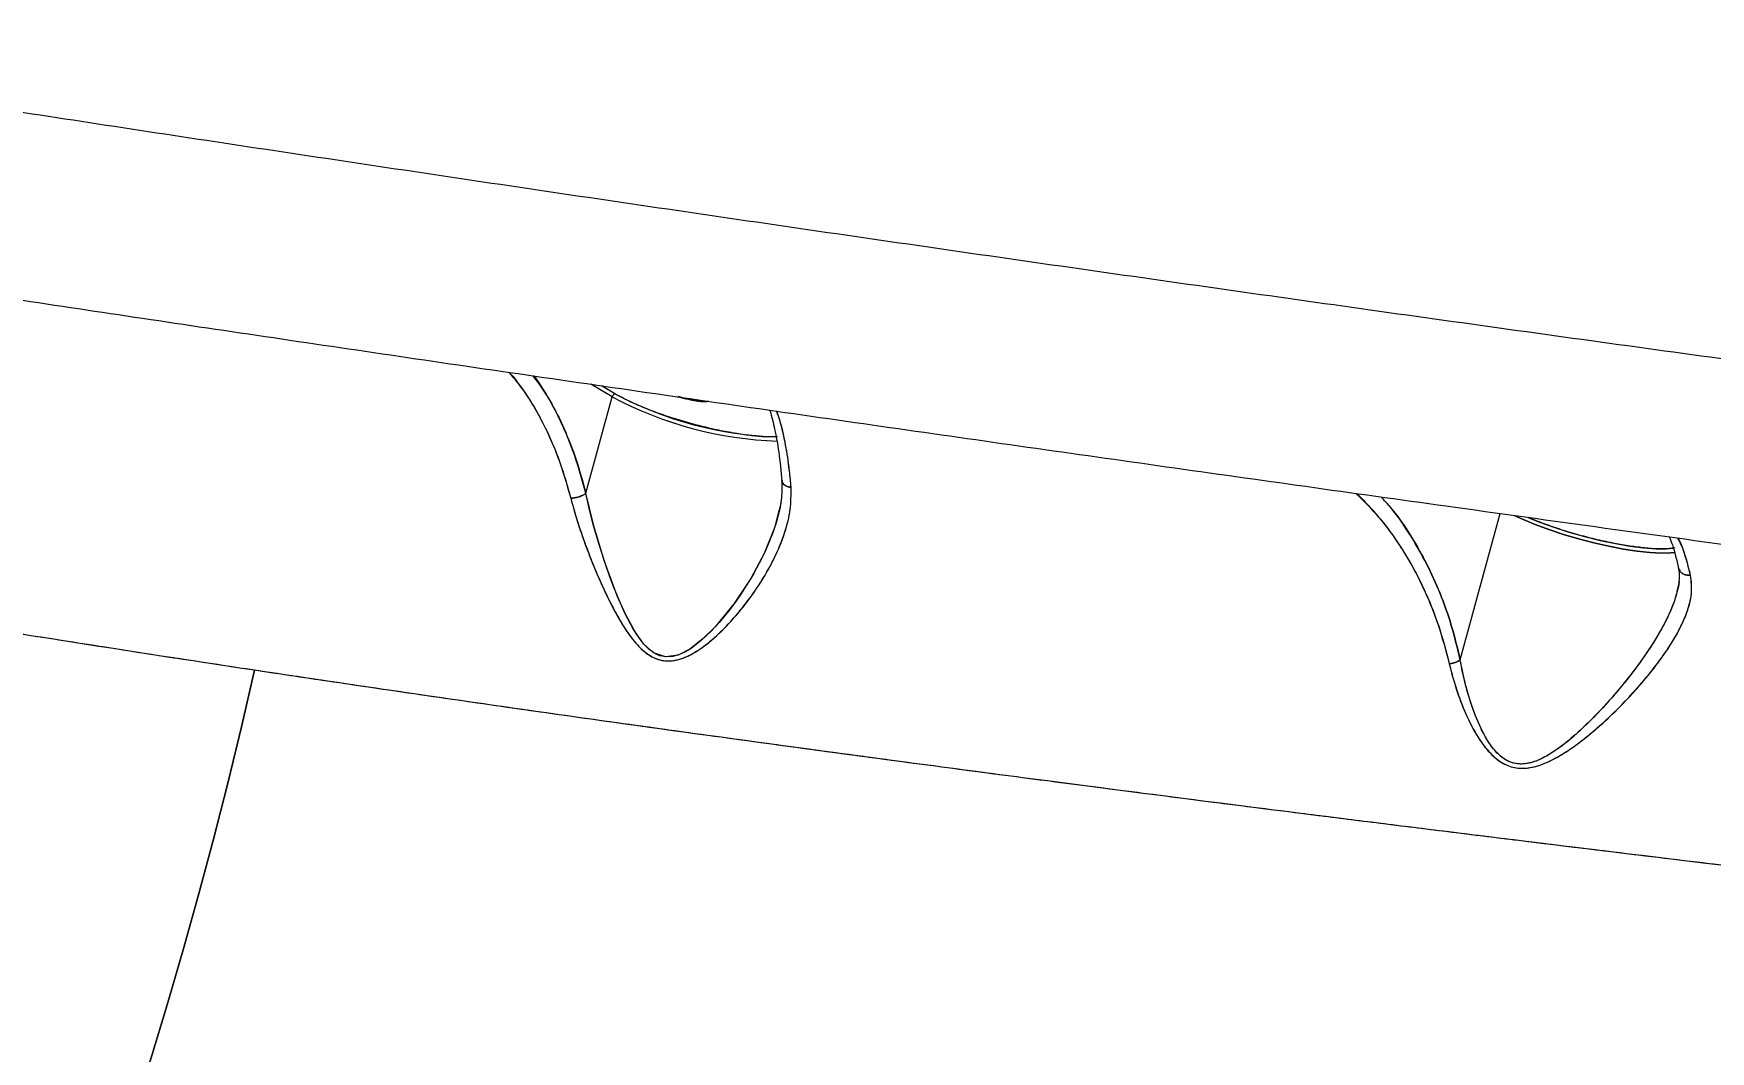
# Model space of a CAD drawing. Header units: millimetres. Extents: x -6234 to 7498, y -6127 to 5103.
# Drawn here: x 4539.4 to 4797.5, y 29.8 to 186.5 of the extents above; entities that cross this region are included whole.
import ezdxf

# ---------------------------------------------------------------- set-up
doc = ezdxf.new("R2010")
doc.units = ezdxf.units.MM
for name, color, linetype in [('DIKOM_ОБЪЕКТ', 7, 'Continuous'), ('DIKOM_РАЗМЕР_ЗОНА', 7, 'Continuous'), ('DIKOM_РАЗМЕР_ОБЪЕКТА', 7, 'Continuous')]:
    doc.layers.add(name, color=color, linetype=linetype)
doc.styles.add('style1', font='arial.ttf', dxfattribs={"width": 0.8})
doc.dimstyles.new('1-50', dxfattribs={"dimtxt": 300, "dimasz": 200, "dimexe": 100, "dimexo": 0, "dimgap": 100, "dimtad": 1, "dimtxsty": 'style1', "dimcen": 200, "dimclrd": 7, "dimclre": 7, "dimclrt": 7, "dimadec": 1, "dimazin": 2, "dimtfac": 1, "dimtmove": 0, "dimatfit": 2, "dimfxl": 0, "dimlwd": 25, "dimlwe": 18, "dimarcsym": 0})

# ---------------------------------------------------------------- blocks, each defined once
blk = doc.blocks.new('*D10')
at = {"layer": 'Defpoints', "color": 0, "transparency": 16777216}
for p in [(5627.97, 903.07), (-3229.39, -1461.51), (5627.97, -5097.58)]:
    blk.add_point(p, dxfattribs=at)
at = {"layer": 'DIKOM_РАЗМЕР_ОБЪЕКТА', "color": 7, "lineweight": 18, "transparency": 16777216}
for p, q in [((5627.97, 903.07), (5627.97, -5197.58)), ((-3229.39, -1461.51), (-3229.39, -5197.58))]:
    blk.add_line(p, q, dxfattribs=at)
at = {"layer": 'DIKOM_РАЗМЕР_ОБЪЕКТА', "color": 7, "lineweight": 25, "transparency": 16777216}
blk.add_line((-3029.39, -5097.58), (5427.97, -5097.58), dxfattribs=at)
at = {"layer": 'DIKOM_РАЗМЕР_ОБЪЕКТА', "color": 7, "transparency": 16777216}
for points in [[(-3029.39, -5064.25), (-3029.39, -5130.92), (-3229.39, -5097.58)], [(5427.97, -5064.25), (5427.97, -5130.92), (5627.97, -5097.58)]]:
    blk.add_solid(points, dxfattribs=at)
at = {"layer": 'DIKOM_РАЗМЕР_ОБЪЕКТА', "color": 7, "lineweight": 40, "transparency": 16777216, "insert": (1488.3, -4844.41), "char_height": 300, "attachment_point": 5, "style": 'style1'}
blk.add_mtext('8850', dxfattribs=at)
blk = doc.blocks.new('*D13')
at = {"layer": 'Defpoints', "color": 0, "transparency": 16777216}
for p in [(7498.07, 1778.2), (-5229.39, -1831.36), (7498.07, -6026.74)]:
    blk.add_point(p, dxfattribs=at)
at = {"layer": 'DIKOM_РАЗМЕР_ЗОНА', "color": 7, "lineweight": 18, "transparency": 16777216}
for p, q in [((7498.07, 1778.2), (7498.07, -6126.74)), ((-5229.39, -1831.36), (-5229.39, -6126.74))]:
    blk.add_line(p, q, dxfattribs=at)
at = {"layer": 'DIKOM_РАЗМЕР_ЗОНА', "color": 7, "lineweight": 25, "transparency": 16777216}
blk.add_line((-5029.39, -6026.74), (7298.07, -6026.74), dxfattribs=at)
at = {"layer": 'DIKOM_РАЗМЕР_ЗОНА', "color": 7, "transparency": 16777216}
for points in [[(-5029.39, -5993.4), (-5029.39, -6060.07), (-5229.39, -6026.74)], [(7298.07, -5993.4), (7298.07, -6060.07), (7498.07, -6026.74)]]:
    blk.add_solid(points, dxfattribs=at)
at = {"layer": 'DIKOM_РАЗМЕР_ЗОНА', "color": 7, "transparency": 16777216, "insert": (1560.69, -5773.56), "char_height": 300, "attachment_point": 5, "style": 'style1'}
blk.add_mtext('12750', dxfattribs=at)

msp = doc.modelspace()

# ---------------------------------------------------------------- linework, layer by layer
at = {"layer": 'DIKOM_ОБЪЕКТ', "color": 7, "linetype": 'Continuous', "lineweight": 15}
for p, q in [((4628.487, 130.555), (4625.203, 132.507)), ((4629.011, 130.987), (4626.862, 132.265)), ((4624.441, 115.727), (4628.487, 130.555)), ((4641.408, 129.958), (4641.435, 130.154)), ((4655.523, 121.088), (4655.521, 121.081)), ((4655.794, 118.75), (4655.814, 118.825)), ((4653.939, 111.951), (4654.312, 113.319)), ((4654.017, 112.346), (4653.943, 111.965)), ((4758.997, 90.089), (4765.144, 112.619)), ((4792.773, 103.929), (4792.784, 103.799)), ((4792.333, 100.382), (4792.336, 100.392))]:
    msp.add_line(p, q, dxfattribs=at)
at = {"layer": 'DIKOM_ОБЪЕКТ', "color": 7, "linetype": 'Continuous', "lineweight": 15, "flags": 128}
for points in [[(4654.546, 115.044), (4654.324, 113.555), (4653.713, 111.171), (4653.265, 109.814), (4652.722, 108.39), (4652.128, 107.009), (4651.48, 105.648), (4650.724, 104.197), (4650.276, 103.392), (4649.731, 102.46), (4649.08, 101.407), (4648.188, 100.051), (4647.623, 99.24), (4647.042, 98.441), (4646.386, 97.58), (4644.967, 95.861), (4643.72, 94.505), (4642.235, 93.096), (4640.627, 91.851), (4639.762, 91.323), (4638.838, 90.892), (4637.806, 90.597), (4636.833, 90.53), (4635.847, 90.709), (4635.368, 90.897), (4634.898, 91.149), (4634.117, 91.731), (4633.341, 92.514), (4631.76, 94.759), (4630.445, 97.263), (4629.301, 99.87), (4628.693, 101.403), (4628.156, 102.841), (4627.459, 104.83), (4626.897, 106.534), (4626.493, 107.827), (4625.696, 110.562), (4625.017, 113.168), (4624.438, 115.72), (4624.438, 115.72)], [(4654.186, 113.218), (4653.466, 110.396), (4651.869, 106.45), (4649.81, 102.594), (4647.289, 98.776), (4644.331, 95.151), (4642.467, 93.3), (4640.423, 91.717), (4638.642, 90.82), (4636.714, 90.537), (4634.874, 91.164), (4633.351, 92.502), (4632.113, 94.184), (4630.574, 96.995), (4629.271, 99.941), (4627.326, 105.223), (4625.708, 110.519), (4624.438, 115.72), (4624.438, 115.72)], [(4792.037, 106.619), (4791.433, 106.563), (4789.939, 106.532), (4788.195, 106.62), (4786.239, 106.827), (4784.114, 107.148), (4781.864, 107.575), (4779.54, 108.099), (4777.192, 108.71), (4774.87, 109.393), (4772.625, 110.134), (4770.506, 110.917), (4768.558, 111.725), (4767.264, 112.323)], [(4767.291, 112.31), (4768.558, 111.725), (4770.506, 110.917), (4772.625, 110.134), (4774.87, 109.393), (4777.192, 108.71), (4779.54, 108.099), (4781.864, 107.575), (4784.114, 107.148), (4786.239, 106.827), (4788.195, 106.62), (4789.939, 106.532), (4791.433, 106.563), (4792.028, 106.618)], [(4769.422, 112.017), (4771.206, 111.294), (4773.403, 110.5), (4775.725, 109.755), (4778.115, 109.077), (4780.515, 108.482), (4782.868, 107.986), (4785.117, 107.599), (4787.206, 107.332), (4789.087, 107.19), (4790.712, 107.177), (4791.871, 107.27)], [(4573.471, 88.483), (4571.441, 79.769), (4569.326, 71.104), (4567.127, 62.493), (4564.843, 53.94), (4562.477, 45.449), (4560.029, 37.024), (4557.501, 28.67), (4554.894, 20.39)], [(4554.894, 20.39), (4557.501, 28.67), (4560.029, 37.024), (4562.477, 45.449), (4564.843, 53.94), (4567.127, 62.493), (4569.326, 71.104), (4571.441, 79.769), (4573.471, 88.483)]]:
    msp.add_lwpolyline(points, dxfattribs=at)
at = {"layer": 'DIKOM_ОБЪЕКТ', "color": 7, "linetype": 'Continuous', "lineweight": 15}
for centre, radius, start, end in [((4629.022, 130.44), 0.548, 91.1302, 167.85305), ((4655.992, 182.371), 58.664, 242.03983, 267.9938), ((4656.039, 182.536), 58.831, 242.0747, 267.93332), ((4655.794, 181.716), 57.364, 242.16818, 268.02421)]:
    msp.add_arc(centre, radius, start, end, dxfattribs=at)
for points, knots in [([(5122.889, 146.296), (5116.911, 147.03), (5104.989, 148.495), (5086.202, 150.846), (5066.851, 153.296), (5046.869, 155.855), (5026.272, 158.52), (5005.052, 161.29), (4983.243, 164.162), (4960.951, 167.119), (4938.296, 170.145), (4915.364, 173.229), (4892.16, 176.367), (4868.68, 179.561), (4844.924, 182.81), (4820.91, 186.11), (4796.753, 189.446), (4772.581, 192.8), (4748.502, 196.158), (4724.526, 199.517), (4700.652, 202.878), (4676.882, 206.241), (4653.224, 209.605), (4629.782, 212.956), (4606.677, 216.277), (4584.02, 219.554), (4561.829, 222.783), (4540.102, 225.967), (4518.839, 229.105), (4498.048, 232.199), (4477.784, 235.24), (4458.148, 238.216), (4439.142, 241.124), (4427.105, 242.993), (4421.083, 243.928)], [0, 0, 0, 0, 0.0314152, 0.0626496, 0.0937713, 0.1248519, 0.1559641, 0.1871701, 0.218538, 0.2499828, 0.2812417, 0.3123762, 0.3434559, 0.3745498, 0.4057281, 0.4370584, 0.4685249, 0.499827, 0.5309903, 0.5620822, 0.5931715, 0.6243262, 0.6556108, 0.687068, 0.7183978, 0.7495764, 0.7806734, 0.8117572, 0.842896, 0.8741572, 0.9056009, 0.9370702, 0.9685141, 1, 1, 1, 1]), ([(4247.728, 227.908), (4247.473, 226.486), (4246.976, 223.709), (4246.98, 219.607), (4247.507, 215.313), (4248.667, 211.139), (4250.362, 207.352), (4252.148, 204.383), (4254, 201.923), (4255.927, 199.82), (4258.043, 197.893), (4259.93, 196.455), (4261.719, 195.276), (4263.327, 194.348), (4264.645, 193.671), (4265.603, 193.218), (4266.407, 192.86), (4267.232, 192.513), (4268.088, 192.173), (4269.188, 191.761), (4270.503, 191.304), (4272.044, 190.81), (4273.741, 190.302), (4275.52, 189.805), (4277.345, 189.322), (4279.181, 188.858), (4281.186, 188.37), (4283.386, 187.853), (4285.858, 187.292), (4288.64, 186.68), (4291.835, 185.997), (4295.505, 185.234), (4299.777, 184.37), (4304.735, 183.393), (4310.412, 182.301), (4316.638, 181.131), (4323.27, 179.911), (4330.24, 178.653), (4337.542, 177.359), (4345.161, 176.03), (4353.376, 174.621), (4362.165, 173.137), (4371.352, 171.614), (4380.46, 170.118), (4388.668, 168.778), (4395.904, 167.601), (4402.156, 166.585), (4408.059, 165.626), (4414.148, 164.636), (4420.787, 163.555), (4428.299, 162.345), (4436.542, 161.027), (4445.565, 159.596), (4455.398, 158.047), (4466.054, 156.382), (4477.443, 154.615), (4491.589, 152.435), (4508.388, 149.865), (4527.81, 146.922), (4547.462, 143.968), (4567.46, 140.986), (4587.872, 137.966), (4608.701, 134.908), (4629.797, 131.834), (4651.072, 128.756), (4672.381, 125.695), (4693.717, 122.651), (4715.077, 119.625), (4736.59, 116.598), (4759.201, 113.439), (4782.807, 110.165), (4807.287, 106.797), (4831.584, 103.48), (4855.701, 100.215), (4879.637, 97.002), (4903.323, 93.85), (4926.636, 90.776), (4947.945, 87.992), (4967.302, 85.486), (4984.84, 83.233), (5002.177, 81.026), (5019.446, 78.848), (5034.502, 76.967), (5047.406, 75.37), (5058.174, 74.047), (5068.854, 72.745), (5079.414, 71.468), (5089.684, 70.238), (5099.388, 69.084), (5108.291, 68.034), (5115.946, 67.136), (5122.492, 66.374), (5128.052, 65.729), (5133.091, 65.147), (5137.718, 64.616), (5142.229, 64.101), (5147.269, 63.533), (5153.013, 62.894), (5159.464, 62.188), (5166.291, 61.452), (5173.921, 60.644), (5182.119, 59.797), (5190.51, 58.954), (5198.384, 58.191), (5205.648, 57.515), (5212.319, 56.923), (5218.327, 56.421), (5223.714, 56.002), (5228.452, 55.665), (5232.593, 55.402), (5235.74, 55.231), (5238.093, 55.122), (5239.824, 55.054), (5241.386, 55.004), (5242.864, 54.968), (5244.485, 54.943), (5246.303, 54.941), (5248.218, 54.973), (5250.039, 55.05), (5251.782, 55.179), (5253.262, 55.333), (5254.7, 55.534), (5255.974, 55.759), (5257.081, 55.993), (5258.063, 56.23), (5259.289, 56.567), (5260.876, 57.074), (5262.608, 57.746), (5264.288, 58.517), (5265.733, 59.277), (5267.15, 60.125), (5268.502, 61.025), (5270.165, 62.273), (5272.189, 64.052), (5274.493, 66.525), (5276.625, 69.462), (5278.431, 72.729), (5279.818, 76.155), (5280.858, 79.952), (5281.121, 82.615), (5281.255, 83.976)], [0, 0, 0, 0, 0.0028438, 0.005551, 0.008074, 0.0114316, 0.0142151, 0.0165946, 0.0189853, 0.021418, 0.0238498, 0.0270227, 0.029935, 0.0324559, 0.0348702, 0.0368396, 0.0388619, 0.041111, 0.0435882, 0.0462946, 0.0510128, 0.0558737, 0.0604702, 0.0662163, 0.0715286, 0.0767123, 0.0818452, 0.0878865, 0.0939129, 0.1003686, 0.1073166, 0.1147569, 0.1226907, 0.1315467, 0.1409547, 0.1505933, 0.1601667, 0.1696848, 0.1791571, 0.1885933, 0.1979567, 0.2083093, 0.2184462, 0.2278883, 0.2365694, 0.2428612, 0.2486894, 0.2540555, 0.2589599, 0.2648983, 0.2713095, 0.278235, 0.2856822, 0.2936605, 0.3021395, 0.3110876, 0.320286, 0.3345569, 0.3486241, 0.3625173, 0.3762637, 0.3901652, 0.4041159, 0.4180039, 0.4318275, 0.4456157, 0.4591488, 0.472697, 0.4862862, 0.4999439, 0.5154854, 0.5309465, 0.5463671, 0.5617863, 0.5772426, 0.592775, 0.6082915, 0.6237227, 0.6360335, 0.6483347, 0.6606785, 0.6733229, 0.6863397, 0.6946777, 0.7031538, 0.7117236, 0.720391, 0.7291575, 0.737621, 0.7455231, 0.7528696, 0.7585894, 0.7639246, 0.7688761, 0.7734441, 0.7779081, 0.7828095, 0.7891701, 0.7961702, 0.8038137, 0.8120581, 0.8226414, 0.8335178, 0.8442363, 0.8548107, 0.8652539, 0.8755778, 0.8853313, 0.8949857, 0.9041597, 0.9126158, 0.9175456, 0.9221815, 0.9265262, 0.9306572, 0.9351549, 0.9404608, 0.9463216, 0.9524641, 0.9561103, 0.959782, 0.9632256, 0.9660941, 0.9682016, 0.9698356, 0.9713119, 0.9731887, 0.9754924, 0.9771554, 0.9789028, 0.980082, 0.9812823, 0.9827265, 0.9846135, 0.9869417, 0.989694, 0.992015, 0.9945289, 0.9972034, 1, 1, 1, 1]), ([(4247.785, 227.899), (4247.761, 227.878), (4247.52, 227.665), (4248.138, 227.12), (4249.642, 226.272), (4252.181, 225.301), (4255.678, 224.198), (4260.17, 222.958), (4265.626, 221.589), (4272.014, 220.096), (4279.308, 218.483), (4287.504, 216.752), (4296.602, 214.906), (4306.603, 212.944), (4317.515, 210.865), (4329.309, 208.677), (4341.928, 206.389), (4355.305, 204.013), (4369.413, 201.554), (4384.243, 199.011), (4399.801, 196.386), (4416.084, 193.676), (4433.094, 190.884), (4450.765, 188.02), (4469.008, 185.097), (4487.742, 182.13), (4506.946, 179.121), (4526.62, 176.07), (4546.765, 172.978), (4567.383, 169.844), (4588.452, 166.673), (4609.875, 163.478), (4631.546, 160.276), (4653.385, 157.079), (4675.386, 153.887), (4697.55, 150.701), (4719.877, 147.52), (4742.368, 144.346), (4764.975, 141.185), (4787.593, 138.054), (4810.119, 134.965), (4832.5, 131.925), (4854.737, 128.935), (4876.829, 125.993), (4898.772, 123.1), (4920.487, 120.267), (4941.873, 117.506), (4962.842, 114.828), (4983.374, 112.236), (5003.474, 109.729), (5023.14, 107.307), (5042.371, 104.97), (5061.147, 102.72), (5079.381, 100.568), (5096.985, 98.525), (5113.889, 96.598), (5130.093, 94.786), (5145.603, 93.089), (5160.414, 91.508), (5174.525, 90.044), (5187.902, 88.7), (5200.476, 87.483), (5212.188, 86.401), (5223.003, 85.454), (5232.935, 84.642), (5241.981, 83.963), (5250.141, 83.419), (5257.407, 83.009), (5263.752, 82.733), (5269.141, 82.594), (5273.554, 82.592), (5276.977, 82.73), (5279.455, 83.003), (5280.82, 83.417), (5281.368, 83.751), (5281.241, 83.968), (5281.235, 83.978)], [0, 0, 0, 0, 0.0016717, 0.0168377, 0.0306269, 0.0444384, 0.0582979, 0.0722319, 0.0861656, 0.1000218, 0.1138306, 0.1276178, 0.1414079, 0.1552271, 0.1691019, 0.1830538, 0.1969686, 0.2108133, 0.2246146, 0.2383992, 0.2521928, 0.2660215, 0.2799122, 0.2938685, 0.3077624, 0.3215932, 0.3353882, 0.3491733, 0.362974, 0.3768166, 0.3907281, 0.4046799, 0.4185557, 0.4323752, 0.4461656, 0.459953, 0.4737626, 0.4876209, 0.5015557, 0.5154994, 0.5293803, 0.5432254, 0.5570615, 0.5709142, 0.5848101, 0.5987674, 0.6126748, 0.6265148, 0.6403138, 0.6540982, 0.667894, 0.6817269, 0.6956234, 0.7095795, 0.7234678, 0.7372955, 0.7510889, 0.7648743, 0.7786776, 0.7925252, 0.806444, 0.8203929, 0.8342643, 0.8480815, 0.8618711, 0.8756588, 0.889471, 0.9033326, 0.9172696, 0.9311972, 0.9450523, 0.9588611, 0.9726496, 0.986443, 0.999339, 1, 1, 1, 1]), ([(4612.609, 134.342), (4613.363, 133.441), (4615.132, 131.326), (4617.675, 127.02), (4620.22, 121.537), (4621.485, 117.151), (4622.118, 114.957)], [0, 0, 0, 0, 0.1818478, 0.4265212, 0.7130757, 1, 1, 1, 1]), ([(4612.659, 134.335), (4613.007, 133.929), (4613.904, 132.885), (4615.242, 130.988), (4616.835, 128.443), (4618.359, 125.546), (4619.833, 122.17), (4621.093, 118.702), (4621.784, 116.175), (4622.118, 114.957)], [0, 0, 0, 0, 0.0834919, 0.2148734, 0.3460671, 0.519584, 0.6717778, 0.8417565, 1, 1, 1, 1]), ([(4624.441, 115.727), (4623.908, 117.673), (4622.843, 121.556), (4620.649, 126.781), (4618.504, 130.951), (4616.914, 133.036), (4616.331, 133.8)], [0, 0, 0, 0, 0.2792582, 0.5573481, 0.8376806, 1, 1, 1, 1]), ([(4616.478, 133.779), (4617.308, 132.548), (4618.988, 130.055), (4621.142, 125.695), (4623.026, 120.939), (4623.97, 117.463), (4624.441, 115.727)], [0, 0, 0, 0, 0.2456595, 0.4973819, 0.7490053, 1, 1, 1, 1]), ([(4629.011, 130.987), (4628.958, 130.985), (4628.85, 130.981), (4628.689, 130.886), (4628.555, 130.739), (4628.51, 130.616), (4628.487, 130.555)], [0, 0, 0, 0, 0.2498523, 0.4999872, 0.7499879, 1, 1, 1, 1]), ([(4653.936, 124.406), (4653.489, 124.392), (4652.487, 124.359), (4650.547, 124.503), (4648.294, 124.785), (4645.846, 125.21), (4643.212, 125.778), (4640.446, 126.488), (4637.675, 127.316), (4635.035, 128.225), (4632.658, 129.166), (4630.603, 130.099), (4629.534, 130.696), (4629.011, 130.987)], [0, 0, 0, 0, 0.0742405, 0.1665546, 0.254694, 0.3428403, 0.435145, 0.5304603, 0.627344, 0.7242323, 0.8195431, 0.9118521, 1, 1, 1, 1]), ([(4638.625, 130.614), (4638.638, 130.61), (4639.144, 130.439), (4640.145, 130.181), (4641.022, 130.026), (4641.408, 129.958)], [0, 0, 0, 0, 0.01392768, 0.56630111, 1, 1, 1, 1]), ([(4641.408, 129.958), (4640.975, 130.03), (4640.09, 130.179), (4639.127, 130.486), (4638.662, 130.602), (4638.662, 130.602)], [0, 0, 0, 0, 0.4891778, 0.9998254, 1, 1, 1, 1]), ([(4643.294, 129.885), (4643.065, 129.86), (4642.59, 129.808), (4641.811, 129.907), (4641.408, 129.958)], [0, 0, 0, 0, 0.481993, 1, 1, 1, 1]), ([(4641.408, 129.958), (4641.772, 129.91), (4642.551, 129.81), (4643.032, 129.859), (4643.289, 129.886)], [0, 0, 0, 0, 0.4664381, 1, 1, 1, 1]), ([(4652.727, 128.522), (4652.746, 128.466), (4653.043, 127.614), (4653.54, 125.501), (4654.199, 121.998), (4654.467, 119.116), (4654.608, 117.591)], [0, 0, 0, 0, 0.0202684, 0.309135, 0.6345865, 1, 1, 1, 1]), ([(4656.024, 116.618), (4655.95, 117.457), (4655.802, 119.151), (4655.479, 121.54), (4655.017, 124.124), (4654.476, 126.469), (4653.988, 127.837), (4653.798, 128.368)], [0, 0, 0, 0, 0.1829447, 0.3692873, 0.5585146, 0.8288801, 1, 1, 1, 1]), ([(4656.024, 116.618), (4655.891, 118.032), (4655.625, 120.856), (4654.986, 124.297), (4654.374, 126.796), (4653.954, 127.96), (4653.807, 128.367)], [0, 0, 0, 0, 0.3114383, 0.6219539, 0.8678048, 1, 1, 1, 1]), ([(4573.471, 88.483), (4569.965, 89.014), (4562.938, 90.078), (4552.617, 91.672), (4542.494, 93.259), (4532.62, 94.833), (4522.968, 96.397), (4513.471, 97.961), (4504.944, 99.39), (4497.326, 100.687), (4490.559, 101.855), (4483.823, 103.033), (4477.263, 104.197), (4471.874, 105.167), (4467.598, 105.946), (4464.267, 106.557), (4460.934, 107.174), (4457.603, 107.795), (4454.275, 108.421), (4450.956, 109.051), (4447.05, 109.8), (4442.542, 110.675), (4437.44, 111.681), (4432.288, 112.714), (4427.269, 113.739), (4422.913, 114.647), (4419.161, 115.442), (4415.994, 116.123), (4412.621, 116.861), (4410.232, 117.392), (4408.643, 117.751), (4408.118, 117.87), (4407.589, 117.99), (4407.056, 118.111), (4406.52, 118.234), (4405.892, 118.378), (4405.08, 118.565), (4403.996, 118.817), (4402.645, 119.133), (4401.047, 119.511), (4399.299, 119.931), (4397.605, 120.344), (4395.731, 120.809), (4393.836, 121.288), (4391.756, 121.828), (4389.21, 122.506), (4386.348, 123.303), (4383.472, 124.156), (4381.916, 124.663), (4381.168, 124.907)], [0, 0, 0, 0, 0.03561, 0.0713872, 0.1073333, 0.142909, 0.1783701, 0.2143464, 0.2508401, 0.277912, 0.3055299, 0.333695, 0.3624071, 0.389973, 0.4049439, 0.420175, 0.4356655, 0.451416, 0.4674264, 0.4836968, 0.5002277, 0.5259926, 0.5530551, 0.5814158, 0.6110753, 0.6394002, 0.6596954, 0.6811187, 0.7006086, 0.7272294, 0.7309594, 0.7347464, 0.7385898, 0.7424897, 0.7464461, 0.7504593, 0.7564865, 0.7647491, 0.7752474, 0.7879816, 0.802952, 0.8183428, 0.8312155, 0.8524191, 0.8705212, 0.8915208, 0.9303476, 0.9665078, 1, 1, 1, 1]), ([(4898.841, 46.875), (4892.778, 47.561), (4880.645, 48.935), (4861.973, 51.081), (4842.967, 53.289), (4823.652, 55.56), (4804.15, 57.882), (4784.944, 60.199), (4766.088, 62.504), (4747.583, 64.796), (4729.054, 67.125), (4710.505, 69.493), (4691.297, 71.985), (4671.56, 74.595), (4651.431, 77.312), (4631.654, 80.041), (4612.231, 82.784), (4593.165, 85.544), (4574.527, 88.312), (4556.419, 91.074), (4538.935, 93.814), (4522.106, 96.529), (4505.968, 99.208), (4490.603, 101.836), (4476.088, 104.397), (4462.45, 106.88), (4449.686, 109.282), (4437.79, 111.6), (4426.618, 113.861), (4416.291, 116.043), (4406.939, 118.119), (4398.699, 120.054), (4391.735, 121.821), (4387.416, 122.973), (4385.76, 123.486), (4385.675, 123.513)], [0, 0, 0, 0, 0.0300603, 0.0601522, 0.0903541, 0.1207445, 0.1510865, 0.1812486, 0.2095959, 0.2379214, 0.266292, 0.2947747, 0.3234261, 0.3552899, 0.3869722, 0.4185715, 0.450184, 0.481907, 0.5138359, 0.5457496, 0.5775698, 0.6093966, 0.6413303, 0.6732613, 0.704992, 0.736619, 0.7682369, 0.7999387, 0.8318198, 0.86533, 0.8986266, 0.9318004, 0.9649569, 0.9982005, 1, 1, 1, 1]), ([(4622.118, 114.957), (4622.48, 113.661), (4623.203, 111.077), (4624.618, 107.084), (4626.217, 103.086), (4627.83, 99.562), (4629.418, 96.556), (4630.96, 94.071), (4632.647, 91.972), (4634.564, 90.449), (4636.683, 89.776), (4638.855, 90.076), (4641.455, 91.25), (4644.269, 93.416), (4647.186, 96.391), (4649.739, 99.572), (4651.94, 102.875), (4653.77, 106.271), (4655.14, 109.721), (4656.028, 113.203), (4656.025, 115.477), (4656.024, 116.618)], [0, 0, 0, 0, 0.0620236, 0.123798, 0.1860967, 0.2484202, 0.290016, 0.3320625, 0.3744711, 0.4067084, 0.4390567, 0.4714839, 0.5033081, 0.5662887, 0.6291181, 0.6913305, 0.75304, 0.81489, 0.8767638, 0.938186, 1, 1, 1, 1]), ([(4622.118, 114.957), (4622.484, 113.646), (4623.216, 111.035), (4624.486, 107.46), (4625.715, 104.332), (4626.861, 101.667), (4628.014, 99.228), (4629.132, 97.094), (4630.263, 95.17), (4631.474, 93.405), (4632.67, 92.031), (4633.71, 91.132), (4634.894, 90.352), (4636.238, 89.911), (4637.637, 89.913), (4638.658, 90.103), (4639.665, 90.448), (4641.103, 91.13), (4642.944, 92.371), (4645.045, 94.205), (4647.312, 96.561), (4649.619, 99.407), (4651.626, 102.392), (4653.133, 105.069), (4654.219, 107.373), (4655.236, 110.098), (4656.034, 113.201), (4656.027, 115.505), (4656.024, 116.618)], [0, 0, 0, 0, 0.0627213, 0.1249956, 0.1664978, 0.2085775, 0.2498178, 0.2822381, 0.3120289, 0.3458464, 0.3747761, 0.3912241, 0.4063111, 0.4376181, 0.4528866, 0.469107, 0.4841476, 0.5006132, 0.5403883, 0.5830684, 0.6256791, 0.6881145, 0.7505751, 0.7936903, 0.8351842, 0.8751668, 0.9397306, 1, 1, 1, 1]), ([(4654.572, 117.695), (4654.604, 116.82), (4654.667, 115.087), (4654.232, 113.254), (4654.017, 112.346)], [0, 0, 0, 0, 0.5044831, 1, 1, 1, 1]), ([(4656.024, 116.618), (4655.856, 116.65), (4655.522, 116.715), (4655.115, 116.912), (4654.828, 117.153), (4654.637, 117.417), (4654.635, 117.605), (4654.634, 117.697)], [0, 0, 0, 0, 0.2166713, 0.4318232, 0.635752, 0.8211235, 1, 1, 1, 1]), ([(4654.634, 117.689), (4654.638, 117.59), (4654.646, 117.396), (4654.848, 117.132), (4655.138, 116.899), (4655.538, 116.711), (4655.862, 116.649), (4656.024, 116.618)], [0, 0, 0, 0, 0.1924438, 0.3778286, 0.5792814, 0.7895072, 1, 1, 1, 1]), ([(4622.118, 114.957), (4622.32, 114.972), (4622.738, 115.004), (4623.403, 115.178), (4624.012, 115.423), (4624.299, 115.623), (4624.438, 115.72)], [0, 0, 0, 0, 0.2427415, 0.4998284, 0.7569729, 1, 1, 1, 1]), ([(4624.438, 115.72), (4624.299, 115.623), (4624.012, 115.424), (4623.404, 115.179), (4622.738, 115.005), (4622.32, 114.972), (4622.118, 114.957)], [0, 0, 0, 0, 0.2428936, 0.4999684, 0.7571137, 1, 1, 1, 1]), ([(4624.438, 115.72), (4624.438, 115.72), (4624.439, 115.721), (4624.44, 115.723), (4624.441, 115.725), (4624.441, 115.727)], [0, 0, 0, 0, 0.2120651, 0.4472727, 1, 1, 1, 1]), ([(4624.438, 115.72), (4624.438, 115.72), (4624.439, 115.721), (4624.44, 115.723), (4624.441, 115.725), (4624.441, 115.727)], [0, 0, 0, 0, 0.2084547, 0.4411333, 1, 1, 1, 1]), ([(4742.958, 115.712), (4744.302, 114.361), (4747.125, 111.523), (4750.599, 106.461), (4753.476, 101.027), (4755.723, 95.544), (4756.785, 91.489), (4757.318, 89.456)], [0, 0, 0, 0, 0.2141847, 0.4497513, 0.6334157, 0.8161998, 1, 1, 1, 1]), ([(4743.017, 115.704), (4743.03, 115.693), (4743.761, 115.035), (4744.986, 113.741), (4746.69, 111.792), (4748.17, 109.887), (4749.709, 107.687), (4751.247, 105.195), (4752.757, 102.38), (4754.35, 98.922), (4755.971, 94.69), (4756.868, 91.205), (4757.318, 89.456)], [0, 0, 0, 0, 0.0019106, 0.1134203, 0.1985203, 0.2857754, 0.3709977, 0.4785657, 0.5826643, 0.6852174, 0.8419909, 1, 1, 1, 1]), ([(4746.763, 115.18), (4747.182, 114.745), (4748.896, 112.965), (4751.269, 109.472), (4753.887, 104.906), (4755.939, 100.355), (4757.707, 95.45), (4758.566, 91.882), (4758.997, 90.089)], [0, 0, 0, 0, 0.0747492, 0.3054885, 0.4796047, 0.6523948, 0.8253739, 1, 1, 1, 1]), ([(4758.997, 90.089), (4758.566, 91.881), (4757.706, 95.453), (4755.936, 100.365), (4753.877, 104.925), (4751.244, 109.512), (4748.874, 112.994), (4747.167, 114.765), (4746.767, 115.18)], [0, 0, 0, 0, 0.1746041, 0.3480121, 0.5212287, 0.6957799, 0.928652, 1, 1, 1, 1]), ([(4792.029, 107.321), (4791.762, 107.276), (4791.057, 107.156), (4789.463, 107.154), (4787.412, 107.289), (4785.146, 107.577), (4782.701, 108), (4780.067, 108.568), (4777.302, 109.279), (4774.524, 110.107), (4771.913, 111.015), (4770.186, 111.669), (4769.446, 112.009), (4769.404, 112.028)], [0, 0, 0, 0, 0.064346, 0.1697045, 0.2717461, 0.3691863, 0.466628, 0.5686649, 0.6740319, 0.7811315, 0.8882348, 0.9935957, 1, 1, 1, 1]), ([(4791.177, 109.018), (4791.335, 108.621), (4791.886, 107.236), (4792.301, 105.447), (4792.598, 104.172)], [0, 0, 0, 0, 0.2866862, 1, 1, 1, 1]), ([(4794.455, 103.09), (4794.034, 104.757), (4793.486, 106.933), (4792.693, 108.474), (4792.507, 108.835)], [0, 0, 0, 0, 0.7659164, 1, 1, 1, 1]), ([(4794.455, 103.09), (4794.215, 104.006), (4793.737, 105.838), (4793.097, 107.766), (4792.65, 108.627), (4792.546, 108.829)], [0, 0, 0, 0, 0.432738, 0.8667119, 1, 1, 1, 1]), ([(4792.553, 104.237), (4792.643, 103.699), (4792.82, 102.629), (4792.531, 101.342), (4792.388, 100.702)], [0, 0, 0, 0, 0.50304796, 1, 1, 1, 1]), ([(4792.587, 104.231), (4792.588, 104.225), (4792.597, 104.099), (4792.713, 103.857), (4792.968, 103.529), (4793.376, 103.265), (4793.886, 103.097), (4794.267, 103.093), (4794.455, 103.09)], [0, 0, 0, 0, 0.0096657, 0.1806215, 0.3728114, 0.5798527, 0.7924468, 1, 1, 1, 1]), ([(4794.455, 103.09), (4794.26, 103.093), (4793.867, 103.099), (4793.342, 103.279), (4792.944, 103.558), (4792.712, 103.838), (4792.657, 104.023), (4792.64, 104.079)], [0, 0, 0, 0, 0.23347, 0.47113292, 0.70014921, 0.90963457, 1, 1, 1, 1]), ([(4757.318, 89.456), (4757.649, 88.187), (4758.31, 85.652), (4759.76, 81.839), (4761.315, 78.739), (4762.933, 76.43), (4764.416, 74.871), (4766.277, 73.695), (4768.471, 73.275), (4770.651, 73.624), (4773.35, 74.68), (4776.401, 76.593), (4779.724, 79.236), (4782.802, 82.072), (4785.653, 85.024), (4788.259, 88.053), (4790.571, 91.132), (4792.511, 94.23), (4793.937, 97.31), (4794.767, 100.329), (4794.559, 102.17), (4794.455, 103.09)], [0, 0, 0, 0, 0.06186615, 0.12359443, 0.18601842, 0.21741185, 0.24918915, 0.28121873, 0.31340103, 0.34560154, 0.37754234, 0.44103173, 0.50398346, 0.56637857, 0.62881443, 0.69101415, 0.75271687, 0.81470118, 0.87629469, 0.93813006, 1, 1, 1, 1]), ([(4757.318, 89.456), (4757.534, 88.601), (4757.968, 86.883), (4758.819, 84.311), (4759.674, 82.161), (4760.459, 80.475), (4761.103, 79.246), (4761.825, 78.029), (4762.631, 76.859), (4763.539, 75.78), (4764.704, 74.684), (4765.989, 73.887), (4767.358, 73.485), (4768.412, 73.375), (4769.483, 73.441), (4770.519, 73.65), (4771.55, 73.978), (4773.046, 74.6), (4775.004, 75.699), (4777.316, 77.319), (4779.89, 79.397), (4782.642, 81.916), (4785.193, 84.54), (4787.275, 86.899), (4788.93, 88.94), (4790.471, 91.035), (4791.841, 93.143), (4792.985, 95.229), (4793.802, 97.103), (4794.321, 98.771), (4794.726, 100.774), (4794.563, 102.162), (4794.455, 103.09)], [0, 0, 0, 0, 0.0417083, 0.0838743, 0.1250019, 0.1471285, 0.1679073, 0.1874095, 0.2104754, 0.2312769, 0.2500775, 0.2814332, 0.2970737, 0.3128709, 0.3280466, 0.3443288, 0.3594218, 0.3758006, 0.4158307, 0.458342, 0.5008367, 0.563012, 0.6255494, 0.6673479, 0.708939, 0.7499316, 0.7936607, 0.8352209, 0.8748813, 0.9067576, 0.9376018, 1, 1, 1, 1]), ([(4792.699, 102.159), (4792.698, 102.143), (4792.664, 101.647), (4792.405, 100.606), (4791.895, 98.902), (4791.089, 96.981), (4790.008, 94.871), (4788.537, 92.398), (4786.62, 89.584), (4784.231, 86.479), (4781.638, 83.443), (4779.158, 80.829), (4776.853, 78.652), (4774.76, 76.901), (4772.972, 75.655), (4771.571, 74.901), (4770.613, 74.484), (4769.646, 74.185), (4768.622, 74.032), (4767.605, 74.079), (4766.623, 74.356), (4765.719, 74.845), (4764.843, 75.551), (4764.009, 76.484), (4763.235, 77.599), (4762.585, 78.742), (4762.01, 79.916), (4761.479, 81.15), (4761.054, 82.269), (4760.721, 83.231), (4760.482, 83.966), (4760.257, 84.708), (4760.037, 85.474), (4759.836, 86.224), (4759.662, 86.912), (4759.511, 87.546), (4759.275, 88.589), (4759.113, 89.448), (4758.993, 90.081)], [0, 0, 0, 0, 0.0011022, 0.0338119, 0.0679611, 0.1115716, 0.1559071, 0.2012192, 0.267488, 0.3340556, 0.4006703, 0.4670592, 0.5119955, 0.556291, 0.6005847, 0.6181465, 0.6339762, 0.6515311, 0.6674361, 0.6843485, 0.7009069, 0.7169164, 0.7343137, 0.7557821, 0.778068, 0.8009323, 0.8204515, 0.8426116, 0.8674321, 0.8799487, 0.8934029, 0.9061104, 0.918845, 0.9335352, 0.9453807, 0.9548589, 0.9667103, 1, 1, 1, 1]), ([(4792.499, 101.357), (4792.343, 100.63), (4791.972, 98.894), (4790.645, 96.018), (4788.631, 92.478), (4785.904, 88.571), (4782.521, 84.4), (4779.089, 80.715), (4775.703, 77.606), (4772.919, 75.549), (4770.464, 74.368), (4768.81, 74.002), (4767.493, 74.102), (4766.238, 74.483), (4764.867, 75.449), (4763.602, 76.993), (4762.226, 79.308), (4760.938, 82.42), (4759.763, 86.251), (4759.25, 88.802), (4758.993, 90.081)], [0, 0, 0, 0, 0.0487226, 0.1163196, 0.1847691, 0.2760004, 0.3682594, 0.4602037, 0.5292754, 0.5978116, 0.6314144, 0.6643214, 0.6805964, 0.6966684, 0.7291528, 0.7623711, 0.7959083, 0.8637853, 0.9316619, 1, 1, 1, 1]), ([(4898.841, 46.875), (4896.977, 47.085), (4893.167, 47.516), (4887.28, 48.183), (4881.104, 48.887), (4874.634, 49.627), (4867.868, 50.404), (4861.309, 51.161), (4855.763, 51.803), (4851.215, 52.331), (4847.129, 52.807), (4842.609, 53.335), (4837.539, 53.928), (4832.184, 54.558), (4827.081, 55.16), (4823.578, 55.574), (4821.558, 55.813), (4820.694, 55.915), (4819.904, 56.009), (4819.187, 56.094), (4818.543, 56.171), (4815.329, 56.552), (4809.782, 57.213), (4801.949, 58.151), (4794.262, 59.075), (4786.599, 60.002), (4778.715, 60.961), (4771.638, 61.827), (4765.264, 62.61), (4759.801, 63.284), (4754.472, 63.945), (4749.277, 64.591), (4744.217, 65.223), (4739.294, 65.839), (4731.17, 66.862), (4720.015, 68.277), (4706.028, 70.074), (4692.182, 71.873), (4678.425, 73.686), (4664.708, 75.519), (4650.279, 77.473), (4635.168, 79.555), (4619.303, 81.781), (4603.738, 84.009), (4588.405, 86.246), (4578.438, 87.739), (4573.471, 88.483)], [0, 0, 0, 0, 0.01798747, 0.03677604, 0.05636582, 0.0767563, 0.09794692, 0.11993756, 0.13800688, 0.14946253, 0.16203137, 0.17571241, 0.1910475, 0.20852873, 0.22465434, 0.23752995, 0.24036549, 0.24297776, 0.24536703, 0.24753353, 0.24947689, 0.25119794, 0.2766465, 0.29960317, 0.32175035, 0.3456959, 0.36827187, 0.39225965, 0.40889651, 0.42513108, 0.44096295, 0.45639269, 0.47142055, 0.48604615, 0.50026963, 0.54385649, 0.58559475, 0.62548709, 0.66833755, 0.7099847, 0.75043086, 0.80089846, 0.85037665, 0.89996283, 0.95014548, 1, 1, 1, 1]), ([(4758.993, 90.081), (4758.891, 90.015), (4758.682, 89.879), (4758.265, 89.7), (4757.801, 89.55), (4757.477, 89.487), (4757.318, 89.456)], [0, 0, 0, 0, 0.246112, 0.5000357, 0.7538692, 1, 1, 1, 1]), ([(4757.318, 89.456), (4757.477, 89.487), (4757.801, 89.55), (4758.265, 89.699), (4758.682, 89.879), (4758.891, 90.014), (4758.993, 90.081)], [0, 0, 0, 0, 0.2459747, 0.4998858, 0.753684, 1, 1, 1, 1]), ([(4758.993, 90.081), (4758.993, 90.082), (4758.994, 90.082), (4758.996, 90.085), (4758.997, 90.087), (4758.997, 90.089)], [0, 0, 0, 0, 0.194422, 0.4416, 1, 1, 1, 1]), ([(4758.993, 90.081), (4758.993, 90.082), (4758.994, 90.082), (4758.996, 90.085), (4758.997, 90.087), (4758.997, 90.089)], [0, 0, 0, 0, 0.2021467, 0.4428026, 1, 1, 1, 1])]:
    msp.add_open_spline(points, degree=3, knots=knots, dxfattribs=at)

# ---------------------------------------------------------------- dimensions: what is measured, and where the dimension line sits
at = {"layer": 'DIKOM_РАЗМЕР_ЗОНА'}
dim = msp.add_linear_dim(base=(7498.074, -6026.735), p1=(-5229.391, -1831.362), p2=(7498.074, 1778.201), text='12750', dimstyle='1-50', dxfattribs=at)
dim.commit()
dim.dimension.update_dxf_attribs({"geometry": '*D13', "text_midpoint": (1560.691, -6026.735), "dimtype": 160})
at = {"layer": 'DIKOM_РАЗМЕР_ОБЪЕКТА', "lineweight": 40}
dim = msp.add_linear_dim(base=(5627.969, -5097.582), p1=(-3229.391, -1461.506), p2=(5627.969, 903.069), text='8850', dimstyle='1-50', dxfattribs=at)
dim.commit()
dim.dimension.update_dxf_attribs({"geometry": '*D10', "text_midpoint": (1488.304, -5097.582), "dimtype": 160})

doc.saveas('drawing.dxf')
